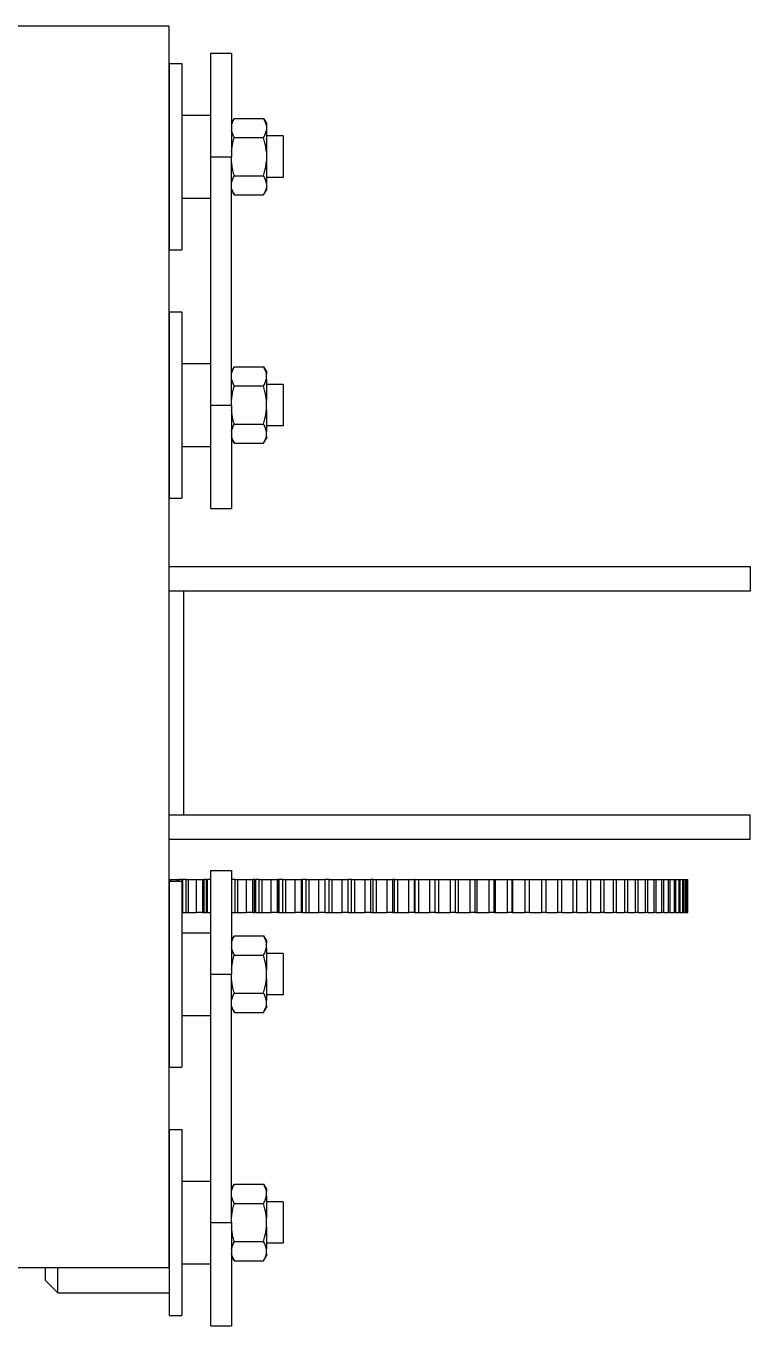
# Model space of a CAD drawing. Extents: x -2061 to 933, y -1034 to 399.
# Drawn here: x -1886.2 to -1711.2, y -437.9 to -123.9 of the extents above; entities that cross this region are included whole.
import ezdxf

# ---------------------------------------------------------------- set-up
doc = ezdxf.new("R2010")
doc.units = 0
doc.layers.get('0').update_dxf_attribs({"linetype": 'CONTINUOUS'})

msp = doc.modelspace()

# ---------------------------------------------------------------- linework, layer by layer
at = {"color": 1}
for p, q in [((-1851.685938, -123.8568), (-1924.685938, -123.8568)), ((-1851.685938, -123.8568), (-1851.685938, -423.8568)), ((-1841.490409, -130.429233), (-1836.490409, -130.429233)), ((-1841.490409, -155.429233), (-1841.490409, -130.429233)), ((-1836.490409, -130.429233), (-1836.490409, -155.429233)), ((-1851.490409, -132.929233), (-1848.490409, -132.929233)), ((-1851.490409, -155.429233), (-1851.490409, -132.929233)), ((-1848.490409, -132.929233), (-1848.490409, -177.929233)), ((-1851.685938, -138.429233), (-1851.490409, -138.429233)), ((-1848.490409, -145.429233), (-1841.490409, -145.429233)), ((-1836.490411, -147.93394), (-1836.412682, -147.568323)), ((-1836.490409, -147.349233), (-1835.822059, -146.191617)), ((-1836.412682, -147.568323), (-1836.277835, -147.143373)), ((-1836.277835, -147.143373), (-1836.084425, -146.688336)), ((-1836.084425, -146.688336), (-1835.822059, -146.191617)), ((-1835.822059, -146.191617), (-1835.822059, -146.191617)), ((-1835.822059, -146.191629), (-1828.758759, -146.191629)), ((-1828.758759, -146.191617), (-1828.090409, -147.349233)), ((-1828.496393, -146.688336), (-1828.758759, -146.191617)), ((-1828.758759, -146.191617), (-1828.758759, -146.191617)), ((-1828.302983, -147.143373), (-1828.496393, -146.688336)), ((-1828.168137, -147.568323), (-1828.302983, -147.143373)), ((-1828.090407, -147.93394), (-1828.168137, -147.568323)), ((-1828.090409, -147.349233), (-1828.090409, -147.933932)), ((-1836.474068, -149.161441), (-1836.490411, -149.068122)), ((-1836.373663, -149.572829), (-1836.474068, -149.161441)), ((-1836.220352, -150.006607), (-1836.373663, -149.572829)), ((-1836.005229, -150.473356), (-1836.220352, -150.006607)), ((-1835.822059, -150.809959), (-1836.005229, -150.473356)), ((-1828.758759, -150.809959), (-1828.575589, -150.473356)), ((-1828.575589, -150.473356), (-1828.360466, -150.006607)), ((-1828.360466, -150.006607), (-1828.207155, -149.572829)), ((-1828.207155, -149.572829), (-1828.10675, -149.161441)), ((-1828.10675, -149.161441), (-1828.090407, -149.068122)), ((-1828.090409, -147.933941), (-1828.090409, -149.068118)), ((-1828.090409, -149.068128), (-1828.090409, -154.295037)), ((-1823.999933, -150.429233), (-1828.090409, -150.429233)), ((-1823.999933, -150.429233), (-1823.999933, -155.429233)), ((-1836.490409, -154.295037), (-1836.446095, -153.837928)), ((-1836.446095, -153.837928), (-1836.328809, -153.002459)), ((-1836.328809, -153.002459), (-1836.156008, -152.115491)), ((-1836.156008, -152.115491), (-1835.917894, -151.152878)), ((-1835.917894, -151.152878), (-1835.822059, -150.809959)), ((-1835.822059, -150.810431), (-1828.758759, -150.810431)), ((-1828.662924, -151.152878), (-1828.758759, -150.809959)), ((-1828.42481, -152.115491), (-1828.662924, -151.152878)), ((-1828.252009, -153.002459), (-1828.42481, -152.115491)), ((-1828.134723, -153.837928), (-1828.252009, -153.002459)), ((-1828.090409, -154.295037), (-1828.134723, -153.837928)), ((-1851.490409, -177.929233), (-1851.490409, -155.429233)), ((-1841.490409, -215.429233), (-1841.490409, -155.429233)), ((-1841.490409, -155.429233), (-1836.490409, -155.429233)), ((-1836.490409, -215.429233), (-1836.490409, -155.429233)), ((-1836.446095, -157.020538), (-1836.490409, -156.563429)), ((-1836.32881, -157.856002), (-1836.446095, -157.020538)), ((-1828.252008, -157.856002), (-1828.134723, -157.020538)), ((-1828.134723, -157.020538), (-1828.090409, -156.563429)), ((-1828.090409, -154.295037), (-1828.090409, -156.563429)), ((-1828.090409, -156.563429), (-1828.090409, -161.790338)), ((-1823.999933, -155.429233), (-1823.999933, -160.429233)), ((-1836.156007, -158.74298), (-1836.32881, -157.856002)), ((-1835.917894, -159.705588), (-1836.156007, -158.74298)), ((-1836.005229, -160.385109), (-1835.822059, -160.048507)), ((-1835.822059, -160.048507), (-1835.917894, -159.705588)), ((-1835.822059, -160.048035), (-1828.758759, -160.048035)), ((-1828.758759, -160.048507), (-1828.662924, -159.705588)), ((-1828.575589, -160.385109), (-1828.758759, -160.048507)), ((-1828.662924, -159.705588), (-1828.424811, -158.74298)), ((-1828.424811, -158.74298), (-1828.252008, -157.856002)), ((-1836.490411, -161.790344), (-1836.474068, -161.697023)), ((-1836.412682, -163.290143), (-1836.490411, -162.924526)), ((-1836.474068, -161.697023), (-1836.373663, -161.285638)), ((-1836.277835, -163.715093), (-1836.412682, -163.290143)), ((-1836.373663, -161.285638), (-1836.220352, -160.851859)), ((-1836.220352, -160.851859), (-1836.005229, -160.385109)), ((-1828.360466, -160.851859), (-1828.575589, -160.385109)), ((-1828.207155, -161.285638), (-1828.360466, -160.851859)), ((-1828.302983, -163.715093), (-1828.168137, -163.290143)), ((-1828.10675, -161.697023), (-1828.207155, -161.285638)), ((-1828.168137, -163.290143), (-1828.090407, -162.924526)), ((-1828.090407, -161.790344), (-1828.10675, -161.697023)), ((-1823.999933, -160.429233), (-1828.090409, -160.429233)), ((-1828.090409, -161.790347), (-1828.090409, -162.924525)), ((-1828.090409, -162.924534), (-1828.090409, -163.509233)), ((-1848.490409, -165.429233), (-1841.490409, -165.429233)), ((-1836.490409, -163.509233), (-1835.822059, -164.666849)), ((-1836.084425, -164.17013), (-1836.277835, -163.715093)), ((-1835.822059, -164.666849), (-1836.084425, -164.17013)), ((-1835.822059, -164.666837), (-1828.758759, -164.666837)), ((-1828.758759, -164.666849), (-1828.090409, -163.509233)), ((-1828.758759, -164.666849), (-1828.496393, -164.17013)), ((-1828.496393, -164.17013), (-1828.302983, -163.715093)), ((-1851.685938, -172.429233), (-1851.490409, -172.429233)), ((-1851.490409, -177.929233), (-1848.490409, -177.929233)), ((-1851.490409, -192.929233), (-1848.490409, -192.929233)), ((-1851.490409, -215.429233), (-1851.490409, -192.929233)), ((-1848.490409, -192.929233), (-1848.490409, -237.929233)), ((-1851.685938, -198.429233), (-1851.490409, -198.429233)), ((-1848.490409, -205.429233), (-1841.490409, -205.429233)), ((-1836.490409, -207.349233), (-1835.822059, -206.191617)), ((-1836.412682, -207.568323), (-1836.277835, -207.143373)), ((-1836.277835, -207.143373), (-1836.084425, -206.688335)), ((-1836.084425, -206.688335), (-1835.822059, -206.191617)), ((-1835.822059, -206.191629), (-1828.758759, -206.191629)), ((-1828.758759, -206.191617), (-1828.090409, -207.349233)), ((-1828.496393, -206.688335), (-1828.758759, -206.191617)), ((-1828.302983, -207.143373), (-1828.496393, -206.688335)), ((-1828.168137, -207.568323), (-1828.302983, -207.143373)), ((-1836.490411, -207.93394), (-1836.412682, -207.568323)), ((-1836.474068, -209.161441), (-1836.490411, -209.068122)), ((-1836.373663, -209.572829), (-1836.474068, -209.161441)), ((-1836.220352, -210.006607), (-1836.373663, -209.572829)), ((-1836.005229, -210.473356), (-1836.220352, -210.006607)), ((-1828.575589, -210.473356), (-1828.360466, -210.006607)), ((-1828.360466, -210.006607), (-1828.207155, -209.572829)), ((-1828.207155, -209.572829), (-1828.10675, -209.161441)), ((-1828.090407, -207.93394), (-1828.168137, -207.568323)), ((-1828.10675, -209.161441), (-1828.090407, -209.068122)), ((-1828.090409, -207.349233), (-1828.090409, -207.933932)), ((-1828.090409, -209.068118), (-1828.090409, -207.933941)), ((-1828.090409, -209.068128), (-1828.090409, -214.295037)), ((-1836.446095, -213.837928), (-1836.328809, -213.002459)), ((-1836.328809, -213.002459), (-1836.156008, -212.115491)), ((-1836.156008, -212.115491), (-1835.917894, -211.152878)), ((-1835.822059, -210.809959), (-1836.005229, -210.473356)), ((-1835.917894, -211.152878), (-1835.822059, -210.809959)), ((-1835.822059, -210.810431), (-1828.758759, -210.810431)), ((-1828.758759, -210.809959), (-1828.575589, -210.473356)), ((-1828.662924, -211.152878), (-1828.758759, -210.809959)), ((-1828.42481, -212.115491), (-1828.662924, -211.152878)), ((-1828.252009, -213.002459), (-1828.42481, -212.115491)), ((-1828.134723, -213.837928), (-1828.252009, -213.002459)), ((-1823.999933, -210.429233), (-1828.090409, -210.429233)), ((-1823.999933, -210.429233), (-1823.999933, -215.429233)), ((-1851.490409, -237.929233), (-1851.490409, -215.429233)), ((-1841.490409, -240.429233), (-1841.490409, -215.429233)), ((-1841.490409, -215.429233), (-1836.490409, -215.429233)), ((-1836.490409, -214.295037), (-1836.446095, -213.837928)), ((-1836.490409, -215.429233), (-1836.490409, -240.429233)), ((-1836.446095, -217.020538), (-1836.490409, -216.563429)), ((-1828.090409, -214.295037), (-1828.134723, -213.837928)), ((-1828.134723, -217.020538), (-1828.090409, -216.563429)), ((-1828.090409, -216.563429), (-1828.090409, -214.295037)), ((-1828.090409, -216.563429), (-1828.090409, -221.790338)), ((-1823.999933, -215.429233), (-1823.999933, -220.429233)), ((-1836.32881, -217.856002), (-1836.446095, -217.020538)), ((-1836.156007, -218.74298), (-1836.32881, -217.856002)), ((-1835.917894, -219.705588), (-1836.156007, -218.74298)), ((-1835.822059, -220.048507), (-1835.917894, -219.705588)), ((-1828.758759, -220.048507), (-1828.662924, -219.705588)), ((-1828.662924, -219.705588), (-1828.424811, -218.74298)), ((-1828.424811, -218.74298), (-1828.252008, -217.856002)), ((-1828.252008, -217.856002), (-1828.134723, -217.020538)), ((-1836.490411, -221.790344), (-1836.474068, -221.697023)), ((-1836.412682, -223.290143), (-1836.490411, -222.924526)), ((-1836.474068, -221.697023), (-1836.373663, -221.285638)), ((-1836.373663, -221.285638), (-1836.220352, -220.851859)), ((-1836.220352, -220.851859), (-1836.005229, -220.385109)), ((-1836.005229, -220.385109), (-1835.822059, -220.048507)), ((-1835.822059, -220.048035), (-1828.758759, -220.048035)), ((-1828.575589, -220.385109), (-1828.758759, -220.048507)), ((-1828.360466, -220.851859), (-1828.575589, -220.385109)), ((-1828.207155, -221.285638), (-1828.360466, -220.851859)), ((-1828.10675, -221.697023), (-1828.207155, -221.285638)), ((-1828.168137, -223.290143), (-1828.090407, -222.924526)), ((-1828.090407, -221.790344), (-1828.10675, -221.697023)), ((-1823.999933, -220.429233), (-1828.090409, -220.429233)), ((-1828.090409, -222.924525), (-1828.090409, -221.790347)), ((-1828.090409, -222.924534), (-1828.090409, -223.509233)), ((-1848.490409, -225.429233), (-1841.490409, -225.429233)), ((-1836.490409, -223.509233), (-1835.822059, -224.666849)), ((-1836.277835, -223.715093), (-1836.412682, -223.290143)), ((-1836.084425, -224.17013), (-1836.277835, -223.715093)), ((-1835.822059, -224.666849), (-1836.084425, -224.17013)), ((-1835.822059, -224.666837), (-1828.758759, -224.666837)), ((-1835.822059, -224.666849), (-1835.822059, -224.666849)), ((-1828.758759, -224.666849), (-1828.090409, -223.509233)), ((-1828.758759, -224.666849), (-1828.496393, -224.17013)), ((-1828.758759, -224.666849), (-1828.758759, -224.666849)), ((-1828.496393, -224.17013), (-1828.302983, -223.715093)), ((-1828.302983, -223.715093), (-1828.168137, -223.290143)), ((-1851.685938, -232.429233), (-1851.490409, -232.429233)), ((-1851.490409, -237.929233), (-1848.490409, -237.929233)), ((-1841.490409, -240.429233), (-1836.490409, -240.429233)), ((-1851.685938, -254.409693), (-1711.185938, -254.409693)), ((-1711.185938, -254.409693), (-1711.185938, -260.409693)), ((-1711.185938, -260.409693), (-1851.685938, -260.409693)), ((-1848.035938, -314.409693), (-1848.035938, -260.409693)), ((-1851.685938, -314.409693), (-1711.185938, -314.409693)), ((-1711.185938, -320.409693), (-1711.185938, -314.409693)), ((-1711.185938, -320.409693), (-1851.685938, -320.409693)), ((-1841.490409, -327.908262), (-1836.490409, -327.908262)), ((-1841.490409, -352.908262), (-1841.490409, -327.908262)), ((-1836.490409, -327.908262), (-1836.490409, -352.908262)), ((-1851.685938, -330.004376), (-1851.16564, -330.004376)), ((-1851.490409, -330.408262), (-1848.490409, -330.408262)), ((-1851.490409, -352.908262), (-1851.490409, -330.408262)), ((-1851.16564, -330.408262), (-1851.16564, -330.004376)), ((-1851.16564, -330.004376), (-1849.570896, -330.004376)), ((-1849.570896, -330.408262), (-1849.570896, -330.004376)), ((-1849.570896, -330.004376), (-1849.210629, -330.004376)), ((-1849.210629, -330.408262), (-1849.210629, -330.004376)), ((-1849.210629, -330.004376), (-1849.132596, -330.004376)), ((-1849.132596, -330.408262), (-1849.132596, -330.004376)), ((-1848.533343, -330.004376), (-1849.131816, -330.004376)), ((-1848.533343, -330.408262), (-1848.533343, -330.004376)), ((-1848.533343, -330.004376), (-1848.303708, -330.004376)), ((-1848.490409, -330.408262), (-1848.490409, -375.408262)), ((-1848.303708, -338.004376), (-1848.303708, -330.004376)), ((-1847.453145, -330.004376), (-1848.303708, -330.004376)), ((-1847.453145, -338.004376), (-1847.453145, -330.004376)), ((-1847.453145, -330.004376), (-1846.86649, -330.004376)), ((-1846.86649, -338.004376), (-1846.86649, -330.004376)), ((-1846.86649, -330.004376), (-1845.002384, -330.004376)), ((-1845.002384, -338.004376), (-1845.002384, -330.004376)), ((-1845.002384, -330.004376), (-1843.4239, -330.004376)), ((-1843.4239, -338.004376), (-1843.4239, -330.004376)), ((-1843.4239, -330.004376), (-1843.188433, -330.004376)), ((-1843.188433, -338.004376), (-1843.188433, -330.004376)), ((-1843.188433, -330.004376), (-1843.152126, -330.004376)), ((-1843.152126, -338.004376), (-1843.152126, -330.004376)), ((-1842.579667, -330.004376), (-1843.152126, -330.004376)), ((-1842.579667, -338.004376), (-1842.579667, -330.004376)), ((-1842.579667, -330.004376), (-1842.352561, -330.004376)), ((-1842.352561, -338.004376), (-1842.352561, -330.004376)), ((-1841.491175, -330.004376), (-1842.352561, -330.004376)), ((-1841.491175, -332.252292), (-1841.491175, -330.952722)), ((-1836.490409, -330.004376), (-1836.472086, -330.004376)), ((-1836.472086, -338.004376), (-1836.472086, -330.004376)), ((-1835.601206, -330.004376), (-1836.472086, -330.004376)), ((-1835.601206, -338.004376), (-1835.601206, -330.004376)), ((-1835.601206, -330.004376), (-1834.9467, -330.004376)), ((-1834.9467, -338.004376), (-1834.9467, -330.004376)), ((-1834.9467, -330.004376), (-1832.88503, -330.004376)), ((-1832.88503, -338.004376), (-1832.88503, -330.004376)), ((-1832.88503, -330.004376), (-1831.34634, -330.004376)), ((-1831.34634, -338.004376), (-1831.34634, -330.004376)), ((-1831.34634, -330.004376), (-1831.33145, -330.004376)), ((-1831.33145, -330.004376), (-1831.33145, -338.004376)), ((-1830.89235, -330.004376), (-1831.33145, -330.004376)), ((-1830.89235, -338.004376), (-1830.89235, -330.004376)), ((-1830.89235, -330.004376), (-1830.67135, -330.004376)), ((-1830.67135, -338.004376), (-1830.67135, -330.004376)), ((-1829.792318, -330.004376), (-1830.67135, -330.004376)), ((-1829.792318, -338.004376), (-1829.792318, -330.004376)), ((-1829.792318, -330.004376), (-1829.105375, -330.004376)), ((-1829.105375, -338.004376), (-1829.105375, -330.004376)), ((-1829.105375, -330.004376), (-1826.949616, -330.004376)), ((-1826.949616, -338.004376), (-1826.949616, -330.004376)), ((-1826.949616, -330.004376), (-1825.434399, -330.004376)), ((-1825.434399, -338.004376), (-1825.434399, -330.004376)), ((-1825.176731, -330.004376), (-1825.434399, -330.004376)), ((-1825.176731, -338.004376), (-1825.176731, -330.004376)), ((-1825.176731, -330.004376), (-1824.959297, -330.004376)), ((-1824.959297, -338.004376), (-1824.959297, -330.004376)), ((-1824.073469, -330.004376), (-1824.959297, -330.004376)), ((-1824.073469, -338.004376), (-1824.073469, -330.004376)), ((-1824.073469, -330.004376), (-1823.355147, -330.004376)), ((-1823.355147, -338.004376), (-1823.355147, -330.004376)), ((-1823.355147, -330.004376), (-1821.108624, -330.004376)), ((-1821.108624, -338.004376), (-1821.108624, -330.004376)), ((-1821.108624, -330.004376), (-1819.619215, -330.004376)), ((-1819.619215, -338.004376), (-1819.619215, -330.004376)), ((-1819.558268, -330.004376), (-1819.619215, -330.004376)), ((-1819.558268, -338.004376), (-1819.558268, -330.004376)), ((-1819.558268, -330.004376), (-1819.344736, -330.004376)), ((-1819.344736, -338.004376), (-1819.344736, -330.004376)), ((-1818.453476, -330.004376), (-1819.344736, -330.004376)), ((-1818.453476, -338.004376), (-1818.453476, -330.004376)), ((-1818.453476, -330.004376), (-1817.704884, -330.004376)), ((-1817.704884, -338.004376), (-1817.704884, -330.004376)), ((-1817.704884, -330.004376), (-1815.37106, -330.004376)), ((-1815.371061, -330.004376), (-1813.909757, -330.004376)), ((-1815.37106, -338.004376), (-1815.37106, -330.004376)), ((-1813.909757, -338.004376), (-1813.909757, -330.004376)), ((-1813.909757, -330.004376), (-1813.836322, -330.004376)), ((-1813.836322, -338.004376), (-1813.836322, -330.004376)), ((-1812.941007, -330.004376), (-1813.836322, -330.004376)), ((-1812.941007, -338.004376), (-1812.941007, -330.004376)), ((-1812.941007, -330.004376), (-1812.163298, -330.004376)), ((-1812.163298, -338.004376), (-1812.163298, -330.004376)), ((-1812.163298, -330.004376), (-1809.745772, -330.004376)), ((-1809.745772, -338.004376), (-1809.745772, -330.004376)), ((-1809.745772, -330.004376), (-1808.314827, -330.004376)), ((-1808.314827, -338.004376), (-1808.314827, -330.004376)), ((-1807.544559, -330.004376), (-1808.314827, -330.004376)), ((-1807.544559, -338.004376), (-1807.544559, -330.004376)), ((-1807.544559, -330.004376), (-1806.738933, -330.004376)), ((-1806.738933, -338.004376), (-1806.738933, -330.004376)), ((-1806.738933, -330.004376), (-1804.241433, -330.004376)), ((-1804.241433, -338.004376), (-1804.241433, -330.004376)), ((-1804.241433, -330.004376), (-1802.843053, -330.004376)), ((-1802.843053, -338.004376), (-1802.843053, -330.004376)), ((-1802.272454, -330.004376), (-1802.843053, -330.004376)), ((-1802.272454, -338.004376), (-1802.272454, -330.004376)), ((-1802.272454, -330.004376), (-1801.440153, -330.004376)), ((-1801.440153, -338.004376), (-1801.440153, -330.004376)), ((-1801.440153, -330.004376), (-1798.86653, -330.004376)), ((-1798.86653, -338.004376), (-1798.86653, -330.004376)), ((-1798.86653, -330.004376), (-1797.502871, -330.004376)), ((-1797.502871, -338.004376), (-1797.502871, -330.004376)), ((-1797.132822, -330.004376), (-1797.502871, -330.004376)), ((-1797.132822, -338.004376), (-1797.132822, -330.004376)), ((-1797.132822, -330.004376), (-1796.275129, -330.004376)), ((-1796.275129, -338.004376), (-1796.275129, -330.004376)), ((-1796.275129, -330.004376), (-1793.629351, -330.004376)), ((-1793.629351, -338.004376), (-1793.629351, -330.004376)), ((-1793.629351, -330.004376), (-1792.302516, -330.004376)), ((-1792.302516, -338.004376), (-1792.302516, -330.004376)), ((-1792.133587, -330.004376), (-1792.302516, -330.004376)), ((-1792.133587, -338.004376), (-1792.133587, -330.004376)), ((-1792.133587, -330.004376), (-1791.251825, -330.004376)), ((-1791.251825, -338.004376), (-1791.251825, -330.004376)), ((-1791.251825, -330.004376), (-1788.537972, -330.004376)), ((-1788.537972, -338.004376), (-1788.537972, -330.004376)), ((-1788.537972, -330.004376), (-1787.250006, -330.004376)), ((-1787.250006, -338.004376), (-1787.250006, -330.004376)), ((-1787.250006, -330.004376), (-1786.377987, -330.004376)), ((-1786.377987, -338.004376), (-1786.377987, -330.004376)), ((-1786.377987, -330.004376), (-1783.600243, -330.004376)), ((-1783.600243, -338.004376), (-1783.600243, -330.004376)), ((-1783.600243, -330.004376), (-1782.353132, -330.004376)), ((-1782.353132, -338.004376), (-1782.353132, -330.004376)), ((-1782.353132, -330.004376), (-1781.661128, -330.004376)), ((-1781.661128, -338.004376), (-1781.661128, -330.004376)), ((-1781.661128, -330.004376), (-1778.823777, -330.004376)), ((-1778.823777, -338.004376), (-1778.823777, -330.004376)), ((-1778.823777, -330.004376), (-1777.619444, -330.004376)), ((-1777.619444, -338.004376), (-1777.619444, -330.004376)), ((-1777.619444, -330.004376), (-1777.108524, -330.004376)), ((-1777.108524, -338.004376), (-1777.108524, -330.004376)), ((-1777.108524, -330.004376), (-1774.215939, -330.004376)), ((-1774.215939, -338.004376), (-1774.215939, -330.004376)), ((-1774.215939, -330.004376), (-1773.056242, -330.004376)), ((-1773.056242, -338.004376), (-1773.056242, -330.004376)), ((-1773.056242, -330.004376), (-1772.727192, -330.004376)), ((-1772.727192, -338.004376), (-1772.727192, -330.004376)), ((-1772.727192, -330.004376), (-1769.783835, -330.004376)), ((-1769.783835, -338.004376), (-1769.783835, -330.004376)), ((-1769.783835, -330.004376), (-1768.670562, -330.004376)), ((-1768.670562, -338.004376), (-1768.670562, -330.004376)), ((-1768.670562, -330.004376), (-1768.52389, -330.004376)), ((-1768.52389, -338.004376), (-1768.52389, -330.004376)), ((-1768.52389, -330.004376), (-1765.534299, -330.004376)), ((-1765.534299, -338.004376), (-1765.534299, -330.004376)), ((-1765.534299, -330.004376), (-1764.469166, -330.004376)), ((-1764.469166, -338.004376), (-1764.469166, -330.004376)), ((-1764.469166, -330.004376), (-1761.473882, -330.004376)), ((-1761.473882, -338.004376), (-1761.473882, -330.004376)), ((-1761.473882, -330.004376), (-1760.458532, -330.004376)), ((-1760.458532, -338.004376), (-1760.458532, -330.004376)), ((-1760.458532, -330.004376), (-1757.608847, -330.004376)), ((-1757.608847, -338.004376), (-1757.608847, -330.004376)), ((-1757.608847, -330.004376), (-1756.644844, -330.004376)), ((-1756.644844, -338.004376), (-1756.644844, -330.004376)), ((-1756.644844, -330.004376), (-1753.945151, -330.004376)), ((-1753.945152, -330.004376), (-1753.033983, -330.004376)), ((-1753.945151, -338.004376), (-1753.945151, -330.004376)), ((-1753.033983, -338.004376), (-1753.033983, -330.004376)), ((-1753.033983, -330.004376), (-1750.488446, -330.004376)), ((-1750.488446, -338.004376), (-1750.488446, -330.004376)), ((-1750.488446, -330.004376), (-1749.631517, -330.004376)), ((-1749.631517, -338.004376), (-1749.631517, -330.004376)), ((-1749.631517, -330.004376), (-1747.24406, -330.004376)), ((-1747.24406, -338.004376), (-1747.24406, -330.004376)), ((-1747.24406, -330.004376), (-1746.442692, -330.004376)), ((-1746.442692, -338.004376), (-1746.442692, -330.004376)), ((-1746.442692, -330.004376), (-1744.216996, -330.004376)), ((-1744.216996, -338.004376), (-1744.216996, -330.004376)), ((-1744.216996, -330.004376), (-1743.472424, -330.004376)), ((-1743.472424, -338.004376), (-1743.472424, -330.004376)), ((-1743.472424, -330.004376), (-1741.411921, -330.004376)), ((-1741.411921, -338.004376), (-1741.411921, -330.004376)), ((-1741.411921, -330.004376), (-1740.725294, -330.004376)), ((-1740.725294, -338.004376), (-1740.725294, -330.004376)), ((-1740.725294, -330.004376), (-1738.833162, -330.004376)), ((-1738.833162, -338.004376), (-1738.833162, -330.004376)), ((-1738.833162, -330.004376), (-1738.205538, -330.004376)), ((-1738.205538, -338.004376), (-1738.205538, -330.004376)), ((-1738.205538, -330.004376), (-1736.484694, -330.004376)), ((-1736.484694, -338.004376), (-1736.484694, -330.004376)), ((-1736.484694, -330.004376), (-1735.917041, -330.004376)), ((-1735.917041, -338.004376), (-1735.917041, -330.004376)), ((-1735.917041, -330.004376), (-1734.370138, -330.004376)), ((-1734.370138, -338.004376), (-1734.370138, -330.004376)), ((-1734.370138, -330.004376), (-1733.863331, -330.004376)), ((-1733.863331, -338.004376), (-1733.863331, -330.004376)), ((-1733.863331, -330.004376), (-1732.492754, -330.004376)), ((-1732.492754, -338.004376), (-1732.492754, -330.004376)), ((-1732.492754, -330.004376), (-1732.047576, -330.004376)), ((-1732.047576, -338.004376), (-1732.047576, -330.004376)), ((-1732.047576, -330.004376), (-1730.855439, -330.004376)), ((-1730.855439, -338.004376), (-1730.855439, -330.004376)), ((-1730.855439, -330.004376), (-1730.472575, -330.004376)), ((-1730.472575, -338.004376), (-1730.472575, -330.004376)), ((-1730.472575, -330.004376), (-1729.460716, -330.004376)), ((-1729.460716, -338.004376), (-1729.460716, -330.004376)), ((-1729.460716, -330.004376), (-1729.140756, -330.004376)), ((-1729.140756, -338.004376), (-1729.140756, -330.004376)), ((-1729.140756, -330.004376), (-1728.310735, -330.004376)), ((-1728.310735, -338.004376), (-1728.310735, -330.004376)), ((-1728.310735, -330.004376), (-1728.054173, -330.004376)), ((-1728.054173, -338.004376), (-1728.054173, -330.004376)), ((-1728.054173, -330.004376), (-1727.40727, -330.004376)), ((-1727.407271, -330.004376), (-1727.214502, -330.004376)), ((-1727.40727, -338.004376), (-1727.40727, -330.004376)), ((-1727.214502, -338.004376), (-1727.214502, -330.004376)), ((-1727.214502, -330.004376), (-1726.751715, -330.004376)), ((-1726.751715, -338.004376), (-1726.751715, -330.004376)), ((-1726.751715, -330.004376), (-1726.623037, -330.004376)), ((-1726.623037, -338.004376), (-1726.623037, -330.004376)), ((-1726.623037, -330.004376), (-1726.345079, -330.004376)), ((-1726.345079, -338.004376), (-1726.345079, -330.004376)), ((-1726.345079, -330.004376), (-1726.280691, -330.004376)), ((-1726.280691, -338.004376), (-1726.280691, -330.004376)), ((-1726.280691, -330.004376), (-1726.187991, -330.004376)), ((-1726.187991, -338.004376), (-1726.187991, -330.004376)), ((-1726.187991, -330.004376), (-1726.185915, -330.004376)), ((-1726.185915, -338.004376), (-1726.185915, -330.004376)), ((-1851.685938, -335.908262), (-1851.490409, -335.908262)), ((-1841.491175, -335.452341), (-1841.491175, -333.757151)), ((-1848.303708, -338.004376), (-1848.490409, -338.004376)), ((-1848.303708, -338.004376), (-1847.453145, -338.004376)), ((-1847.453145, -338.004376), (-1846.86649, -338.004376)), ((-1846.86649, -338.004376), (-1845.002384, -338.004376)), ((-1843.4239, -338.004376), (-1845.002384, -338.004376)), ((-1843.4239, -338.004376), (-1843.188433, -338.004376)), ((-1843.188433, -338.004376), (-1843.152126, -338.004376)), ((-1843.152126, -338.004376), (-1842.579667, -338.004376)), ((-1842.352561, -338.004376), (-1842.579667, -338.004376)), ((-1842.352561, -338.004376), (-1841.491175, -338.004376)), ((-1836.472086, -338.004376), (-1836.490409, -338.004376)), ((-1836.472086, -338.004376), (-1835.601206, -338.004376)), ((-1835.601206, -338.004376), (-1834.9467, -338.004376)), ((-1834.9467, -338.004376), (-1832.88503, -338.004376)), ((-1831.34634, -338.004376), (-1832.88503, -338.004376)), ((-1831.34634, -338.004376), (-1831.33145, -338.004376)), ((-1831.33145, -338.004376), (-1830.89235, -338.004376)), ((-1830.67135, -338.004376), (-1830.89235, -338.004376)), ((-1830.67135, -338.004376), (-1829.792318, -338.004376)), ((-1829.792318, -338.004376), (-1829.105375, -338.004376)), ((-1829.105375, -338.004376), (-1826.949616, -338.004376)), ((-1825.434399, -338.004376), (-1826.949616, -338.004376)), ((-1825.434399, -338.004376), (-1825.176731, -338.004376)), ((-1824.959297, -338.004376), (-1825.176731, -338.004376)), ((-1824.959297, -338.004376), (-1824.073469, -338.004376)), ((-1824.073469, -338.004376), (-1823.355147, -338.004376)), ((-1823.355147, -338.004376), (-1821.108624, -338.004376)), ((-1819.619215, -338.004376), (-1821.108624, -338.004376)), ((-1819.619215, -338.004376), (-1819.558268, -338.004376)), ((-1819.344736, -338.004376), (-1819.558268, -338.004376)), ((-1819.344736, -338.004376), (-1818.453476, -338.004376)), ((-1818.453476, -338.004376), (-1817.704884, -338.004376)), ((-1817.704884, -338.004376), (-1815.37106, -338.004376)), ((-1813.909757, -338.004376), (-1815.371061, -338.004376)), ((-1813.836322, -338.004376), (-1813.909757, -338.004376)), ((-1813.836322, -338.004376), (-1812.941007, -338.004376)), ((-1812.941007, -338.004376), (-1812.163298, -338.004376)), ((-1812.163298, -338.004376), (-1809.745772, -338.004376)), ((-1808.314827, -338.004376), (-1809.745772, -338.004376)), ((-1808.314827, -338.004376), (-1807.544559, -338.004376)), ((-1807.544559, -338.004376), (-1806.738933, -338.004376)), ((-1806.738933, -338.004376), (-1804.241433, -338.004376)), ((-1802.843053, -338.004376), (-1804.241433, -338.004376)), ((-1802.843053, -338.004376), (-1802.272454, -338.004376)), ((-1802.272454, -338.004376), (-1801.440153, -338.004376)), ((-1801.440153, -338.004376), (-1798.86653, -338.004376)), ((-1797.502871, -338.004376), (-1798.86653, -338.004376)), ((-1797.502871, -338.004376), (-1797.132822, -338.004376)), ((-1797.132822, -338.004376), (-1796.275129, -338.004376)), ((-1796.275129, -338.004376), (-1793.629351, -338.004376)), ((-1792.302516, -338.004376), (-1793.629351, -338.004376)), ((-1792.302516, -338.004376), (-1792.133587, -338.004376)), ((-1792.133587, -338.004376), (-1791.251825, -338.004376)), ((-1791.251825, -338.004376), (-1788.537972, -338.004376)), ((-1787.250006, -338.004376), (-1788.537972, -338.004376)), ((-1787.250006, -338.004376), (-1786.377987, -338.004376)), ((-1786.377987, -338.004376), (-1783.600243, -338.004376)), ((-1782.353132, -338.004376), (-1783.600243, -338.004376)), ((-1782.353132, -338.004376), (-1781.661128, -338.004376)), ((-1781.661128, -338.004376), (-1778.823777, -338.004376)), ((-1777.619444, -338.004376), (-1778.823777, -338.004376)), ((-1777.619444, -338.004376), (-1777.108524, -338.004376)), ((-1777.108524, -338.004376), (-1774.215939, -338.004376)), ((-1773.056242, -338.004376), (-1774.215939, -338.004376)), ((-1773.056242, -338.004376), (-1772.727192, -338.004376)), ((-1772.727192, -338.004376), (-1769.783835, -338.004376)), ((-1768.670562, -338.004376), (-1769.783835, -338.004376)), ((-1768.670562, -338.004376), (-1768.52389, -338.004376)), ((-1768.52389, -338.004376), (-1765.534299, -338.004376)), ((-1764.469166, -338.004376), (-1765.534299, -338.004376)), ((-1764.469166, -338.004376), (-1761.473882, -338.004376)), ((-1760.458532, -338.004376), (-1761.473882, -338.004376)), ((-1760.458532, -338.004376), (-1757.608847, -338.004376)), ((-1756.644844, -338.004376), (-1757.608847, -338.004376)), ((-1756.644844, -338.004376), (-1753.945151, -338.004376)), ((-1753.033983, -338.004376), (-1753.945152, -338.004376)), ((-1753.033983, -338.004376), (-1750.488446, -338.004376)), ((-1749.631517, -338.004376), (-1750.488446, -338.004376)), ((-1749.631517, -338.004376), (-1747.24406, -338.004376)), ((-1746.442692, -338.004376), (-1747.24406, -338.004376)), ((-1746.442692, -338.004376), (-1744.216996, -338.004376)), ((-1743.472424, -338.004376), (-1744.216996, -338.004376)), ((-1743.472424, -338.004376), (-1741.411921, -338.004376)), ((-1740.725294, -338.004376), (-1741.411921, -338.004376)), ((-1740.725294, -338.004376), (-1738.833162, -338.004376)), ((-1738.205538, -338.004376), (-1738.833162, -338.004376)), ((-1738.205538, -338.004376), (-1736.484694, -338.004376)), ((-1735.917041, -338.004376), (-1736.484694, -338.004376)), ((-1735.917041, -338.004376), (-1734.370138, -338.004376)), ((-1733.863331, -338.004376), (-1734.370138, -338.004376)), ((-1733.863331, -338.004376), (-1732.492754, -338.004376)), ((-1732.047576, -338.004376), (-1732.492754, -338.004376)), ((-1732.047576, -338.004376), (-1730.855439, -338.004376)), ((-1730.472575, -338.004376), (-1730.855439, -338.004376)), ((-1730.472575, -338.004376), (-1729.460716, -338.004376)), ((-1729.140756, -338.004376), (-1729.460716, -338.004376)), ((-1729.140756, -338.004376), (-1728.310735, -338.004376)), ((-1728.054173, -338.004376), (-1728.310735, -338.004376)), ((-1728.054173, -338.004376), (-1727.40727, -338.004376)), ((-1727.214502, -338.004376), (-1727.407271, -338.004376)), ((-1727.214502, -338.004376), (-1726.751715, -338.004376)), ((-1726.623037, -338.004376), (-1726.751715, -338.004376)), ((-1726.623037, -338.004376), (-1726.345079, -338.004376)), ((-1726.280691, -338.004376), (-1726.345079, -338.004376)), ((-1726.280691, -338.004376), (-1726.187991, -338.004376)), ((-1726.185915, -338.004376), (-1726.187991, -338.004376)), ((-1848.490409, -342.908262), (-1841.490409, -342.908262)), ((-1836.490411, -345.412968), (-1836.412682, -345.047352)), ((-1836.490409, -344.828262), (-1835.822059, -343.670646)), ((-1836.412682, -345.047352), (-1836.277835, -344.622402)), ((-1836.277835, -344.622402), (-1836.084425, -344.167364)), ((-1836.084425, -344.167364), (-1835.822059, -343.670646)), ((-1835.822059, -343.670657), (-1828.758759, -343.670657)), ((-1828.758759, -343.670646), (-1828.090409, -344.828262)), ((-1828.496393, -344.167364), (-1828.758759, -343.670646)), ((-1828.302983, -344.622402), (-1828.496393, -344.167364)), ((-1828.168137, -345.047352), (-1828.302983, -344.622402)), ((-1828.090407, -345.412968), (-1828.168137, -345.047352)), ((-1828.090409, -344.828262), (-1828.090409, -345.412961)), ((-1828.090409, -346.547147), (-1828.090409, -345.41297)), ((-1836.474068, -346.64047), (-1836.490411, -346.54715)), ((-1836.373663, -347.051858), (-1836.474068, -346.64047)), ((-1836.220352, -347.485636), (-1836.373663, -347.051858)), ((-1836.005229, -347.952385), (-1836.220352, -347.485636)), ((-1835.822059, -348.288988), (-1836.005229, -347.952385)), ((-1835.917894, -348.631907), (-1835.822059, -348.288988)), ((-1835.822059, -348.289459), (-1828.758759, -348.289459)), ((-1828.758759, -348.288988), (-1828.575589, -347.952385)), ((-1828.662924, -348.631907), (-1828.758759, -348.288988)), ((-1828.575589, -347.952385), (-1828.360466, -347.485636)), ((-1828.360466, -347.485636), (-1828.207155, -347.051858)), ((-1828.207155, -347.051858), (-1828.10675, -346.64047)), ((-1828.10675, -346.64047), (-1828.090407, -346.54715)), ((-1828.090409, -346.547156), (-1828.090409, -351.774066)), ((-1823.999933, -347.908262), (-1828.090409, -347.908262)), ((-1823.999933, -347.908262), (-1823.999933, -352.908262)), ((-1836.490409, -351.774066), (-1836.446095, -351.316957)), ((-1836.446095, -351.316957), (-1836.328809, -350.481488)), ((-1836.328809, -350.481488), (-1836.156008, -349.594519)), ((-1836.156008, -349.594519), (-1835.917894, -348.631907)), ((-1828.42481, -349.594519), (-1828.662924, -348.631907)), ((-1828.252009, -350.481488), (-1828.42481, -349.594519)), ((-1828.134723, -351.316957), (-1828.252009, -350.481488)), ((-1828.090409, -351.774066), (-1828.134723, -351.316957)), ((-1851.490409, -375.408262), (-1851.490409, -352.908262)), ((-1841.490409, -412.908262), (-1841.490409, -352.908262)), ((-1841.490409, -352.908262), (-1836.490409, -352.908262)), ((-1836.490409, -412.908262), (-1836.490409, -352.908262)), ((-1836.446095, -354.499567), (-1836.490409, -354.042457)), ((-1836.32881, -355.335031), (-1836.446095, -354.499567)), ((-1828.252008, -355.335031), (-1828.134723, -354.499567)), ((-1828.134723, -354.499567), (-1828.090409, -354.042457)), ((-1828.090409, -354.042457), (-1828.090409, -351.774066)), ((-1828.090409, -354.042457), (-1828.090409, -359.269367)), ((-1823.999933, -352.908262), (-1823.999933, -357.908262)), ((-1836.156007, -356.222008), (-1836.32881, -355.335031)), ((-1836.220352, -358.330887), (-1836.005229, -357.864138)), ((-1835.917894, -357.184617), (-1836.156007, -356.222008)), ((-1836.005229, -357.864138), (-1835.822059, -357.527536)), ((-1835.822059, -357.527536), (-1835.917894, -357.184617)), ((-1835.822059, -357.527064), (-1828.758759, -357.527064)), ((-1828.758759, -357.527536), (-1828.662924, -357.184617)), ((-1828.575589, -357.864138), (-1828.758759, -357.527536)), ((-1828.662924, -357.184617), (-1828.424811, -356.222008)), ((-1828.360466, -358.330887), (-1828.575589, -357.864138)), ((-1828.424811, -356.222008), (-1828.252008, -355.335031)), ((-1823.999933, -357.908262), (-1828.090409, -357.908262)), ((-1836.490411, -359.269373), (-1836.474068, -359.176051)), ((-1836.412682, -360.769172), (-1836.490411, -360.403555)), ((-1836.490409, -360.988262), (-1835.822059, -362.145877)), ((-1836.474068, -359.176051), (-1836.373663, -358.764667)), ((-1836.277835, -361.194122), (-1836.412682, -360.769172)), ((-1836.373663, -358.764667), (-1836.220352, -358.330887)), ((-1828.758759, -362.145877), (-1828.090409, -360.988262)), ((-1828.207155, -358.764667), (-1828.360466, -358.330887)), ((-1828.302983, -361.194122), (-1828.168137, -360.769172)), ((-1828.10675, -359.176051), (-1828.207155, -358.764667)), ((-1828.168137, -360.769172), (-1828.090407, -360.403555)), ((-1828.090407, -359.269373), (-1828.10675, -359.176051)), ((-1828.090409, -360.403554), (-1828.090409, -359.269376)), ((-1828.090409, -360.403563), (-1828.090409, -360.988262)), ((-1848.490409, -362.908262), (-1841.490409, -362.908262)), ((-1836.084425, -361.649159), (-1836.277835, -361.194122)), ((-1835.822059, -362.145877), (-1836.084425, -361.649159)), ((-1835.822059, -362.145866), (-1828.758759, -362.145866)), ((-1835.822059, -362.145877), (-1835.822059, -362.145877)), ((-1828.758759, -362.145877), (-1828.496393, -361.649159)), ((-1828.758759, -362.145877), (-1828.758759, -362.145877)), ((-1828.496393, -361.649159), (-1828.302983, -361.194122)), ((-1851.685938, -369.908262), (-1851.490409, -369.908262)), ((-1851.490409, -375.408262), (-1848.490409, -375.408262)), ((-1851.490409, -390.408262), (-1848.490409, -390.408262)), ((-1851.490409, -412.908262), (-1851.490409, -390.408262)), ((-1848.490409, -390.408262), (-1848.490409, -435.408262)), ((-1851.685938, -395.908262), (-1851.490409, -395.908262)), ((-1848.490409, -402.908262), (-1841.490409, -402.908262)), ((-1836.490411, -405.412968), (-1836.412682, -405.047352)), ((-1836.490409, -404.828262), (-1835.822059, -403.670646)), ((-1836.412682, -405.047352), (-1836.277835, -404.622402)), ((-1836.277835, -404.622402), (-1836.084425, -404.167364)), ((-1836.084425, -404.167364), (-1835.822059, -403.670646)), ((-1835.822059, -403.670657), (-1828.758759, -403.670657)), ((-1828.758759, -403.670646), (-1828.090409, -404.828262)), ((-1828.496393, -404.167364), (-1828.758759, -403.670646)), ((-1828.302983, -404.622402), (-1828.496393, -404.167364)), ((-1828.168137, -405.047352), (-1828.302983, -404.622402)), ((-1828.090407, -405.412968), (-1828.168137, -405.047352)), ((-1828.090409, -404.828262), (-1828.090409, -405.412961)), ((-1836.474068, -406.64047), (-1836.490411, -406.54715)), ((-1836.373663, -407.051858), (-1836.474068, -406.64047)), ((-1836.220352, -407.485636), (-1836.373663, -407.051858)), ((-1836.005229, -407.952385), (-1836.220352, -407.485636)), ((-1835.822059, -408.288988), (-1836.005229, -407.952385)), ((-1828.758759, -408.288988), (-1828.575589, -407.952385)), ((-1828.575589, -407.952385), (-1828.360466, -407.485636)), ((-1828.360466, -407.485636), (-1828.207155, -407.051858)), ((-1828.207155, -407.051858), (-1828.10675, -406.64047)), ((-1828.10675, -406.64047), (-1828.090407, -406.54715)), ((-1828.090409, -406.547147), (-1828.090409, -405.41297)), ((-1828.090409, -406.547156), (-1828.090409, -411.774066)), ((-1823.999933, -407.908262), (-1828.090409, -407.908262)), ((-1823.999933, -407.908262), (-1823.999933, -412.908262)), ((-1836.490409, -411.774066), (-1836.446095, -411.316957)), ((-1836.446095, -411.316957), (-1836.328809, -410.481488)), ((-1836.328809, -410.481488), (-1836.156008, -409.594519)), ((-1836.156008, -409.594519), (-1835.917894, -408.631907)), ((-1835.917894, -408.631907), (-1835.822059, -408.288988)), ((-1835.822059, -408.289459), (-1828.758759, -408.289459)), ((-1828.662924, -408.631907), (-1828.758759, -408.288988)), ((-1828.42481, -409.594519), (-1828.662924, -408.631907)), ((-1828.252009, -410.481488), (-1828.42481, -409.594519)), ((-1828.134723, -411.316957), (-1828.252009, -410.481488)), ((-1828.090409, -411.774066), (-1828.134723, -411.316957)), ((-1851.490409, -435.408262), (-1851.490409, -412.908262)), ((-1841.490409, -437.908262), (-1841.490409, -412.908262)), ((-1841.490409, -412.908262), (-1836.490409, -412.908262)), ((-1836.490409, -412.908262), (-1836.490409, -437.908262)), ((-1836.446095, -414.499567), (-1836.490409, -414.042457)), ((-1836.32881, -415.335031), (-1836.446095, -414.499567)), ((-1828.252008, -415.335031), (-1828.134723, -414.499567)), ((-1828.134723, -414.499567), (-1828.090409, -414.042457)), ((-1828.090409, -414.042457), (-1828.090409, -411.774066)), ((-1828.090409, -414.042457), (-1828.090409, -419.269367)), ((-1823.999933, -412.908262), (-1823.999933, -417.908262)), ((-1836.156007, -416.222008), (-1836.32881, -415.335031)), ((-1835.917894, -417.184617), (-1836.156007, -416.222008)), ((-1836.005229, -417.864138), (-1835.822059, -417.527536)), ((-1835.822059, -417.527536), (-1835.917894, -417.184617)), ((-1835.822059, -417.527064), (-1828.758759, -417.527064)), ((-1828.758759, -417.527536), (-1828.662924, -417.184617)), ((-1828.575589, -417.864138), (-1828.758759, -417.527536)), ((-1828.662924, -417.184617), (-1828.424811, -416.222008)), ((-1828.424811, -416.222008), (-1828.252008, -415.335031)), ((-1836.490411, -419.269373), (-1836.474068, -419.176051)), ((-1836.412682, -420.769172), (-1836.490411, -420.403555)), ((-1836.474068, -419.176051), (-1836.373663, -418.764667)), ((-1836.277835, -421.194122), (-1836.412682, -420.769172)), ((-1836.373663, -418.764667), (-1836.220352, -418.330887)), ((-1836.220352, -418.330887), (-1836.005229, -417.864138)), ((-1828.360466, -418.330887), (-1828.575589, -417.864138)), ((-1828.207155, -418.764667), (-1828.360466, -418.330887)), ((-1828.302983, -421.194122), (-1828.168137, -420.769172)), ((-1828.10675, -419.176051), (-1828.207155, -418.764667)), ((-1828.168137, -420.769172), (-1828.090407, -420.403555)), ((-1828.090407, -419.269373), (-1828.10675, -419.176051)), ((-1823.999933, -417.908262), (-1828.090409, -417.908262)), ((-1828.090409, -420.403554), (-1828.090409, -419.269376)), ((-1828.090409, -420.403563), (-1828.090409, -420.988262)), ((-1851.685938, -423.8568), (-1924.685938, -423.8568)), ((-1881.490409, -426.908262), (-1881.490409, -423.8568)), ((-1878.490409, -429.908262), (-1878.490409, -423.8568)), ((-1848.490409, -422.908262), (-1841.490409, -422.908262)), ((-1836.490409, -420.988262), (-1835.822059, -422.145877)), ((-1836.084425, -421.649159), (-1836.277835, -421.194122)), ((-1835.822059, -422.145877), (-1836.084425, -421.649159)), ((-1835.822059, -422.145866), (-1828.758759, -422.145866)), ((-1835.822059, -422.145877), (-1835.822059, -422.145877)), ((-1828.758759, -422.145877), (-1828.090409, -420.988262)), ((-1828.758759, -422.145877), (-1828.496393, -421.649159)), ((-1828.758759, -422.145877), (-1828.758759, -422.145877)), ((-1828.496393, -421.649159), (-1828.302983, -421.194122)), ((-1878.490409, -429.908262), (-1881.490409, -426.908262)), ((-1878.490409, -429.908262), (-1851.490409, -429.908262)), ((-1851.490409, -435.408262), (-1848.490409, -435.408262)), ((-1841.490409, -437.908262), (-1836.490409, -437.908262))]:
    msp.add_line(p, q, dxfattribs=at)

doc.saveas('drawing.dxf')
